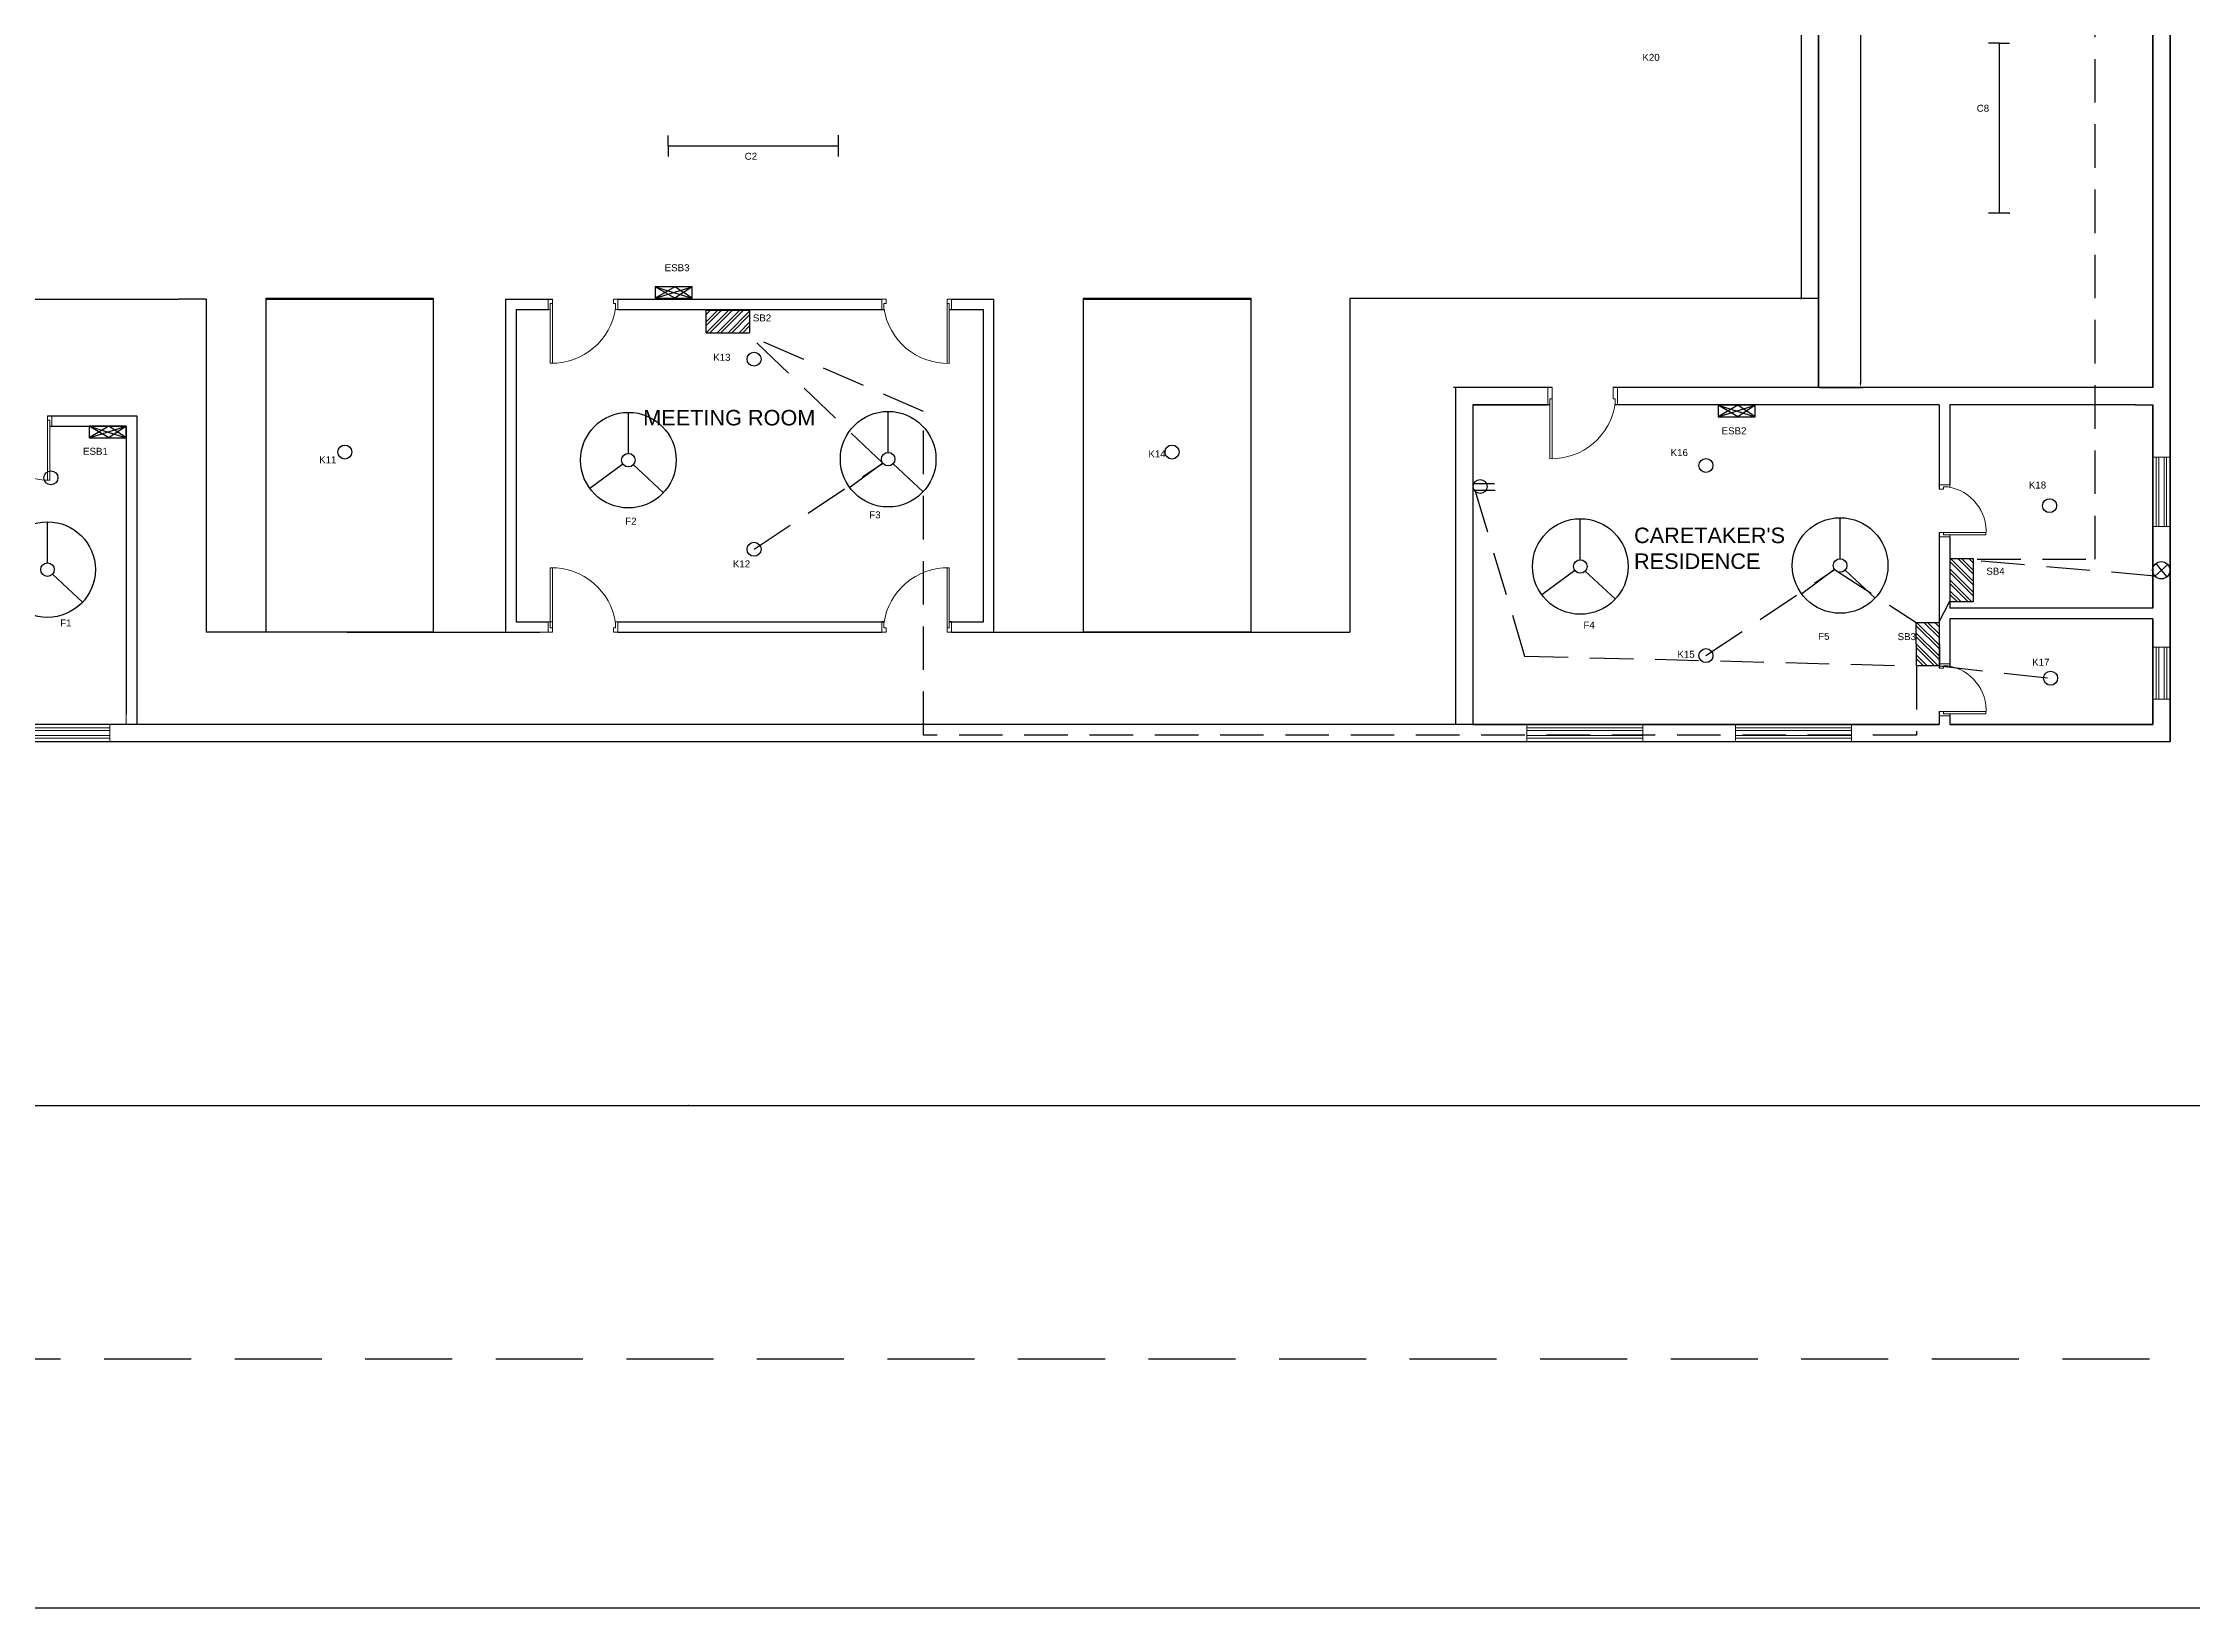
# Model space of a CAD drawing. Header units: millimetres. Extents: x 2433 to 8130, y 439 to 3000.
# Drawn here: x 5660 to 6895, y 439 to 1339 of the extents above; entities that cross this region are included whole.
import ezdxf

# ---------------------------------------------------------------- set-up
doc = ezdxf.new("R2010")
doc.units = ezdxf.units.MM
doc.header["$LTSCALE"] = 100
for name, pattern in [('ACAD_ISO02W100', [15, 12, -3]), ('DASHED', [0.75, 0.5, -0.25]), ('HIDDEN', [0.375, 0.25, -0.125])]:
    doc.linetypes.add(name, pattern=pattern)
for name, color, linetype in [('conduit', 7, 'HIDDEN'), ('fittinglabel', 7, 'Continuous'), ('fittings', 7, 'Continuous'), ('road', 7, 'ACAD_ISO02W100'), ('text', 7, 'Continuous')]:
    doc.layers.add(name, color=color, linetype=linetype)
doc.layers.add('doors', color=6, linetype='Continuous', lineweight=20)
doc.layers.add('windows', color=2, linetype='Continuous', lineweight=20)
doc.styles.get("Standard").update_dxf_attribs({"font": 'arial.ttf'})
doc.dimstyles.new('dim', dxfattribs={"dimtxt": 16, "dimasz": 2.5, "dimexe": 1.25, "dimexo": 0.625, "dimtad": 1, "dimlunit": 4, "dimtxsty": 'Standard', "dimcen": 2.5, "dimadec": 0, "dimazin": 0, "dimtfac": 1, "dimtmove": 0, "dimatfit": 3, "dimfxl": 1, "dimarcsym": 0})

# ---------------------------------------------------------------- blocks, each defined once
blk = doc.blocks.new('*D22')
at = {"layer": 'Defpoints', "color": 0, "transparency": 16777216}
for p in [(6679.6, 2120.6), (6679.6, 1140.5), (6703.7, 1140.5)]:
    blk.add_point(p, dxfattribs=at)
at = {"layer": 'text', "color": 0, "lineweight": -2, "transparency": 16777216}
for p, q in [((6680.2, 2120.6), (6704.9, 2120.6)), ((6703.7, 2118.1), (6703.7, 1143)), ((6680.2, 1140.5), (6704.9, 1140.5))]:
    blk.add_line(p, q, dxfattribs=at)
at = {"layer": 'text', "color": 0, "transparency": 16777216}
for points in [[(6703.3, 2118.1), (6704.1, 2118.1), (6703.7, 2120.6)], [(6703.3, 1143), (6704.1, 1143), (6703.7, 1140.5)]]:
    blk.add_solid(points, dxfattribs=at)
at = {"layer": 'text', "color": 0, "transparency": 16777216, "insert": (6694.9, 1630.6), "char_height": 16, "attachment_point": 5, "rotation": 90}
blk.add_mtext('81\'-8"', dxfattribs=at)

msp = doc.modelspace()

# ---------------------------------------------------------------- hatches: boundary and pattern name
at = {"layer": 'fittings'}
h = msp.add_hatch(dxfattribs=at)
h.set_pattern_fill('ANSI32', color=256, scale=0.468168, angle=0.143162)
h.set_pattern_definition([(45.14316, (4661.9006, 652.4357), (-3.161069, 3.145311), []), (45.14316, (4664.0027, 652.441), (-3.161069, 3.145311), [])])
h.paths.add_polyline_path([(6040.567, 1184.939), (6040.6, 1171.711), (6065.551, 1171.773), (6065.518, 1185.001)])
h = msp.add_hatch(dxfattribs=at)
h.set_pattern_fill('ANSI32', color=256, scale=0.468168, angle=-89.856838)
h.set_pattern_definition([(315.14316, (6235.913, 2420.931), (3.145311, 3.161069), []), (315.14316, (6235.918, 2418.829), (3.145311, 3.161069), [])])
h.paths.add_polyline_path([(6768.416, 1042.265), (6755.188, 1042.231), (6755.25, 1017.281), (6768.479, 1017.314)])
h = msp.add_hatch(dxfattribs=at)
h.set_pattern_fill('ANSI32', color=256, scale=0.468168, angle=-89.856838)
h.set_pattern_definition([(315.14316, (6216.511, 2384.118), (3.145311, 3.161069), []), (315.14316, (6216.516, 2382.0157), (3.145311, 3.161069), [])])
h.paths.add_polyline_path([(6749.014, 1005.451), (6735.786, 1005.418), (6735.849, 980.468), (6749.077, 980.501)])

# ---------------------------------------------------------------- linework, layer by layer
for p, q in [((6881.62, 936.749), (6881.62, 2312.617)), ((6871.62, 2106.74), (6871.62, 1146.74)), ((6871.62, 1140.499), (6871.62, 2098.749)), ((6669.62, 1914.74), (6669.62, 1191.334)), ((6679.62, 1140.499), (6679.62, 1906.749)), ((6679.62, 1906.749), (6679.62, 1140.499)), ((5604.355, 1191.334), (5737.485, 1191.334)), ((5753.285, 1191.334), (5737.485, 1191.334)), ((5753.285, 1191.334), (5753.285, 999.894)), ((5787.706, 1191.334), (5883.706, 1191.334)), ((5925.368, 1191.334), (5925.368, 999.894)), ((5925.368, 1191.334), (5952.253, 1191.334)), ((5989.773, 1191.334), (6141.434, 1191.311)), ((6181.454, 1191.288), (6205.839, 1191.334)), ((6205.839, 999.894), (6205.839, 1191.334)), ((6257.435, 1191.334), (6353.435, 1191.334)), ((6410.412, 1191.894), (6471.072, 1191.894)), ((6410.412, 1191.894), (6410.412, 999.894)), ((6471.072, 1191.894), (6679.62, 1191.894)), ((5931.368, 1185.334), (5949.753, 1185.334)), ((5931.368, 1185.334), (5931.368, 1005.894)), ((5989.773, 1185.334), (6142.833, 1185.334)), ((6180.204, 1185.334), (6199.839, 1185.334)), ((6199.839, 1005.894), (6199.839, 1185.334)), ((6481.072, 1130.499), (6524.097, 1130.499)), ((6748.978, 1130.499), (6748.978, 1082.136)), ((6754.978, 1130.499), (6754.978, 1084.636)), ((6861.62, 1130.499), (6871.62, 1130.499)), ((6748.978, 1057.116), (6748.978, 979.249)), ((6754.978, 1054.616), (6754.978, 1013.575)), ((6871.62, 1013.575), (6754.978, 1013.575)), ((5931.368, 1005.894), (5949.753, 1005.894)), ((5931.368, 1005.894), (5949.753, 1005.894)), ((5989.773, 1005.894), (6142.833, 1005.894)), ((6180.204, 1005.894), (6199.839, 1005.894)), ((6181.454, 1005.894), (6199.839, 1005.894)), ((6871.62, 1007.575), (6754.978, 1007.575)), ((6754.978, 1007.575), (6754.978, 980.323)), ((5834.412, 999.894), (5753.285, 999.894)), ((5834.412, 999.894), (5925.368, 999.894)), ((5925.368, 999.894), (5944.992, 999.894)), ((5989.773, 999.915), (6141.434, 999.917)), ((6181.454, 999.917), (6205.839, 999.894)), ((6205.839, 999.894), (6410.412, 999.894)), ((6481.072, 956.749), (6481.072, 946.749)), ((6748.978, 954.229), (6748.978, 946.749)), ((6754.978, 952.979), (6754.978, 946.749))]:
    msp.add_line(p, q)
at = {"color": 215, "true_color": 0xa953a0}
msp.add_line((6472.322, 1140.499), (6469.822, 1140.499), dxfattribs=at)
at = {"linetype": 'Continuous'}
msp.add_line((6030.614, 727.738), (6030.436, 727.738), dxfattribs=at)
for points in [[(6881.62, 2313.031), (6881.62, 936.749), (5184.527, 936.749), (5184.527, 2313.031)], [(6871.62, 2302.617), (6871.62, 1140.499)], [(6748.978, 946.749), (5194.527, 946.749), (5194.527, 1922.617)], [(6881.62, 1316.731), (6881.62, 936.749), (6381.62, 936.749)], [(6526.597, 1140.499), (6471.072, 1140.499), (6471.072, 946.749)], [(6871.62, 1140.499), (6561.617, 1140.499)], [(6525.347, 1130.499), (6481.072, 1130.499), (6481.072, 956.749)], [(6748.978, 1130.499), (6562.713, 1130.499)], [(6861.62, 1130.499), (6754.978, 1130.499)], [(6871.62, 1042.749), (6871.62, 1130.499)], [(6871.62, 1130.499), (6871.62, 1013.575)], [(6871.62, 1007.575), (6871.62, 946.749), (6754.978, 946.749)], [(6754.978, 946.749), (6871.62, 946.749), (6871.62, 1007.575)], [(6481.072, 946.749), (6748.978, 946.749)], [(6237.62, 936.749), (5737.62, 936.749)], [(5122.121, 648.374), (5122.121, 727.738), (6994.35, 727.738)], [(7018.756, 553.846), (7018.756, 438.972), (5118.755, 438.972), (5118.755, 553.846)]]:
    msp.add_lwpolyline(points)
for points in [[(5883.706, 1191.874), (5883.706, 999.874), (5787.706, 999.874), (5787.706, 1191.874)], [(6353.435, 1191.874), (6353.435, 999.874), (6257.435, 999.874), (6257.435, 1191.874)]]:
    msp.add_lwpolyline(points, close=True)
for points in [[(5662.229, 1124.186), (5713.426, 1124.186), (5713.426, 946.74), (5614.142, 946.74), (5614.142, 1124.186), (5624.709, 1124.186)], [(5663.479, 1118.186), (5707.426, 1118.186), (5707.426, 952.74)]]:
    msp.add_lwpolyline(points, dxfattribs=at)
at = {"layer": 'conduit'}
for p, q in [((6838.515, 1041.802), (6838.515, 1744.849)), ((6142.001, 1096.98), (6065.555, 1170.13)), ((6165.344, 1126.653), (6065.555, 1170.13)), ((6165.344, 940.724), (6165.344, 1126.653)), ((6068.069, 1047.501), (6142.001, 1096.98)), ((6482.185, 1081.454), (6510.792, 986.165)), ((6872.772, 1032.137), (6755.188, 1042.231)), ((6770.775, 1041.802), (6838.515, 1041.802)), ((6614.956, 986.388), (6688.889, 1035.867)), ((6688.889, 1035.867), (6735.786, 1005.418)), ((6748.805, 1005.39), (6755.086, 1017.731)), ((6510.792, 986.165), (6735.849, 980.468)), ((6735.849, 980.468), (6735.849, 940.724)), ((6748.976, 980.501), (6812.937, 973.391)), ((6735.849, 940.724), (6165.344, 940.724))]:
    msp.add_line(p, q, dxfattribs=at)
at = {"layer": 'doors'}
for p, q in [((5952.253, 1191.341), (5949.753, 1191.341)), ((5952.253, 1191.341), (5949.753, 1191.341)), ((5949.753, 1191.341), (5949.753, 1186.341)), ((5987.273, 1191.334), (5989.773, 1191.334)), ((6178.954, 1191.311), (6181.454, 1191.311)), ((6178.954, 1191.311), (6181.454, 1191.311)), ((6181.454, 1191.311), (6181.454, 1186.311)), ((6181.454, 1185.303), (6180.204, 1185.303)), ((6524.097, 1136.506), (6524.097, 1131.506)), ((5662.229, 1124.186), (5664.729, 1124.186)), ((5662.229, 1124.186), (5664.729, 1124.186)), ((5664.729, 1124.186), (5664.729, 1119.186)), ((5664.729, 1118.178), (5663.479, 1118.178)), ((6748.976, 1084.617), (6748.976, 1087.117)), ((6748.976, 1054.616), (6748.976, 1057.116)), ((6772.949, 1057.116), (6748.976, 1057.116)), ((6748.976, 1057.116), (6748.976, 1054.616)), ((6748.976, 1054.616), (6748.976, 1057.116)), ((6772.932, 1057.116), (6748.976, 1057.116)), ((6748.976, 1054.616), (6753.976, 1054.616)), ((6748.976, 1054.616), (6753.976, 1054.616)), ((6773.03, 1055.866), (6751.476, 1055.866)), ((6773.03, 1055.866), (6751.476, 1055.866)), ((5949.753, 999.915), (5949.753, 1004.915)), ((5951.003, 1005.894), (5952.253, 1005.894)), ((6181.454, 1005.925), (6180.204, 1005.925)), ((6181.454, 999.917), (6181.454, 1004.917)), ((5944.992, 999.894), (5949.753, 999.915)), ((5952.253, 999.915), (5949.753, 999.915)), ((5952.253, 999.915), (5949.753, 999.915)), ((6178.954, 999.917), (6181.454, 999.917)), ((6178.954, 999.917), (6181.454, 999.917)), ((6748.976, 981.73), (6748.976, 984.23)), ((6748.976, 951.729), (6748.976, 954.229)), ((6772.949, 954.229), (6748.976, 954.229)), ((6748.976, 954.229), (6748.976, 951.729)), ((6748.976, 951.729), (6748.976, 954.229)), ((6772.932, 954.229), (6748.976, 954.229)), ((6748.976, 951.729), (6753.976, 951.729)), ((6748.976, 951.729), (6753.976, 951.729)), ((6773.03, 952.979), (6751.476, 952.979)), ((6773.03, 952.979), (6751.476, 952.979))]:
    msp.add_line(p, q, dxfattribs=at)
at = {"layer": 'doors', "color": 215, "true_color": 0xa953a0}
for p, q in [((5952.253, 1191.341), (5949.753, 1191.341)), ((5949.753, 1185.334), (5949.753, 1191.341)), ((5951.003, 1162.627), (5951.003, 1188.841)), ((5951.003, 1188.841), (5952.253, 1188.841)), ((5951.003, 1154.395), (5951.003, 1188.841)), ((5951.003, 1188.841), (5952.253, 1188.841)), ((5952.253, 1162.59), (5952.253, 1191.341)), ((5952.253, 1154.417), (5952.253, 1191.341)), ((5987.273, 1188.841), (5987.273, 1191.341)), ((5987.273, 1191.341), (5989.773, 1191.341)), ((5988.523, 1188.841), (5987.273, 1188.841)), ((5988.523, 1186.341), (5988.523, 1188.841)), ((5989.773, 1185.334), (5989.773, 1191.341)), ((6141.434, 1185.303), (6141.434, 1191.311)), ((6143.934, 1191.311), (6141.434, 1191.311)), ((6142.684, 1186.311), (6142.684, 1188.811)), ((6142.684, 1188.811), (6143.934, 1188.811)), ((6143.934, 1188.811), (6143.934, 1191.311)), ((6178.954, 1162.559), (6178.954, 1191.311)), ((6178.954, 1154.386), (6178.954, 1191.311)), ((6178.954, 1191.311), (6181.454, 1191.311)), ((6180.204, 1188.811), (6178.954, 1188.811)), ((6180.204, 1188.811), (6178.954, 1188.811)), ((6180.204, 1162.596), (6180.204, 1188.811)), ((6180.204, 1154.364), (6180.204, 1188.811)), ((6181.454, 1185.303), (6181.454, 1191.311)), ((5949.753, 1185.341), (5951.003, 1185.341)), ((5989.773, 1185.336), (5988.369, 1185.334)), ((6141.434, 1185.305), (6142.838, 1185.303)), ((6181.454, 1185.31), (6180.204, 1185.31)), ((6524.097, 1130.499), (6524.097, 1140.499)), ((6526.597, 1099.582), (6526.597, 1140.499)), ((6526.597, 1107.755), (6526.597, 1136.506)), ((6561.617, 1134.006), (6561.617, 1140.499)), ((6564.117, 1130.499), (6564.105, 1140.499)), ((5662.229, 1095.435), (5662.229, 1124.186)), ((5662.229, 1087.262), (5662.229, 1124.186)), ((5662.229, 1124.186), (5664.729, 1124.186)), ((5664.729, 1118.178), (5664.729, 1124.186)), ((6524.097, 1130.505), (6525.347, 1130.505)), ((6525.347, 1107.792), (6525.347, 1134.006)), ((6525.347, 1134.006), (6526.597, 1134.006)), ((6525.347, 1099.56), (6525.347, 1134.006)), ((6525.347, 1134.006), (6526.597, 1134.006)), ((6562.867, 1134.006), (6561.617, 1134.006)), ((6564.117, 1130.501), (6562.713, 1130.499)), ((6562.867, 1131.506), (6562.867, 1134.006)), ((5663.479, 1121.686), (5662.229, 1121.686)), ((5663.479, 1121.686), (5662.229, 1121.686)), ((5663.479, 1095.471), (5663.479, 1121.686)), ((5663.479, 1087.24), (5663.479, 1121.686)), ((5664.729, 1118.185), (5663.479, 1118.185)), ((6755.053, 1084.636), (6748.976, 1084.636)), ((6748.976, 1082.136), (6748.976, 1084.636)), ((6751.476, 1082.136), (6748.976, 1082.136)), ((6751.476, 1082.136), (6748.976, 1082.136)), ((6753.976, 1083.386), (6751.476, 1083.386)), ((6753.976, 1083.386), (6751.476, 1083.386)), ((6751.476, 1083.386), (6751.476, 1082.136)), ((6755.053, 1084.636), (6755.053, 1083.195)), ((6775.853, 1057.116), (6748.976, 1057.116)), ((6748.976, 1057.116), (6748.976, 1054.616)), ((6754.988, 1054.616), (6748.976, 1054.616)), ((6751.476, 1055.866), (6751.476, 1057.116)), ((6751.476, 1055.866), (6751.476, 1057.116)), ((6751.476, 1055.866), (6751.476, 1057.116)), ((6775.787, 1055.866), (6751.476, 1055.866)), ((5951.003, 1036.861), (5951.003, 1002.415)), ((5951.003, 1028.629), (5951.003, 1002.415)), ((5952.253, 1036.839), (5952.253, 999.915)), ((5952.253, 1028.666), (5952.253, 999.915)), ((6178.954, 1036.841), (6178.954, 999.917)), ((6178.954, 1028.668), (6178.954, 999.917)), ((6180.204, 1036.863), (6180.204, 1002.417)), ((6180.204, 1028.632), (6180.204, 1002.417)), ((5949.753, 1005.894), (5949.753, 999.915)), ((5951.003, 1002.415), (5952.253, 1002.415)), ((5951.003, 1002.415), (5952.253, 1002.415)), ((5987.273, 1002.415), (5987.273, 999.915)), ((5988.523, 1002.415), (5987.273, 1002.415)), ((5989.777, 1005.896), (5988.374, 1005.894)), ((5988.523, 1004.915), (5988.523, 1002.415)), ((5989.773, 1005.894), (5989.773, 999.915)), ((6141.434, 1005.923), (6142.838, 1005.925)), ((6141.434, 1005.925), (6141.434, 999.917)), ((6142.684, 1004.917), (6142.684, 1002.417)), ((6142.684, 1002.417), (6143.934, 1002.417)), ((6143.934, 1002.417), (6143.934, 999.917)), ((6180.204, 1002.417), (6178.954, 1002.417)), ((6180.204, 1002.417), (6178.954, 1002.417)), ((6181.454, 1005.918), (6180.204, 1005.918)), ((6181.454, 1005.925), (6181.454, 999.917)), ((5952.253, 999.915), (5949.753, 999.915)), ((5987.273, 999.915), (5989.773, 999.915)), ((6143.934, 999.917), (6141.434, 999.917)), ((6178.954, 999.917), (6181.454, 999.917)), ((6755.053, 981.749), (6748.976, 981.749)), ((6748.976, 979.249), (6748.976, 981.749)), ((6751.476, 979.249), (6748.976, 979.249)), ((6751.476, 979.249), (6748.976, 979.249)), ((6753.976, 980.499), (6751.476, 980.499)), ((6753.976, 980.499), (6751.476, 980.499)), ((6751.476, 980.499), (6751.476, 979.249)), ((6755.053, 981.749), (6755.053, 980.308)), ((6775.853, 954.229), (6748.976, 954.229)), ((6748.976, 954.229), (6748.976, 951.729)), ((6754.988, 951.729), (6748.976, 951.729)), ((6751.476, 952.979), (6751.476, 954.229)), ((6751.476, 952.979), (6751.476, 954.229)), ((6751.476, 952.979), (6751.476, 954.229)), ((6775.787, 952.979), (6751.476, 952.979))]:
    msp.add_line(p, q, dxfattribs=at)
for points in [[(6754.988, 1055.866), (6754.988, 1054.616)], [(5951.003, 1005.894), (5949.753, 1005.894)], [(6754.988, 952.979), (6754.988, 951.729)]]:
    msp.add_lwpolyline(points, dxfattribs=at)
for centre, radius, start, end in [((5951.852, 1191.403), 37.018, 268.685022, 352.141096), ((6179.355, 1191.372), 37.018, 187.858904, 271.314978), ((6526.196, 1136.568), 37.018, 268.685022, 352.141096), ((5662.629, 1124.248), 37.018, 187.858904, 271.314978), ((6750.014, 1057.842), 25.849, 355.615091, 81.184415), ((5951.852, 999.853), 37.018, 7.858904, 91.314978), ((6179.355, 999.855), 37.018, 88.685022, 172.141096), ((6750.014, 954.955), 25.849, 355.615091, 81.184415)]:
    msp.add_arc(centre, radius, start, end, dxfattribs=at)
at = {"layer": 'fittings'}
for p, q in [((6783.366, 1338.367), (6777.29, 1338.367)), ((6783.366, 1338.367), (6777.29, 1338.367)), ((6783.366, 1338.367), (6783.366, 1240.689)), ((6783.366, 1338.367), (6789.324, 1338.367)), ((6783.366, 1338.367), (6783.366, 1240.689)), ((6783.366, 1338.367), (6789.324, 1338.367)), ((6018.691, 1279.443), (6018.691, 1285.401)), ((6116.369, 1285.46), (6116.369, 1279.443)), ((6116.369, 1285.46), (6116.369, 1273.367)), ((6018.691, 1279.443), (6116.369, 1279.443)), ((6018.691, 1279.443), (6018.691, 1273.367)), ((6789.383, 1240.689), (6777.29, 1240.689)), ((6789.383, 1240.689), (6783.366, 1240.689)), ((6789.383, 1240.277), (6789.383, 1240.689)), ((6022.488, 1191.874), (6011.21, 1198.413)), ((6011.21, 1198.413), (6032.517, 1191.874)), ((6022.488, 1198.413), (6011.21, 1191.874)), ((6011.21, 1191.874), (6032.517, 1198.413)), ((6032.517, 1198.413), (6022.488, 1191.874)), ((6032.517, 1191.874), (6022.488, 1198.413)), ((5995.888, 1102.648), (5995.888, 1126.218)), ((6145.136, 1103.206), (6145.136, 1126.777)), ((6633.271, 1123.728), (6621.993, 1130.268)), ((6621.993, 1130.268), (6643.299, 1123.728)), ((6633.271, 1130.268), (6621.993, 1123.728)), ((6621.993, 1123.728), (6643.299, 1130.268)), ((6643.299, 1130.268), (6633.271, 1123.728)), ((6643.299, 1123.728), (6633.271, 1130.268)), ((5697.398, 1111.647), (5686.12, 1118.186)), ((5686.12, 1118.186), (5707.426, 1111.647)), ((5697.398, 1118.186), (5686.12, 1111.647)), ((5686.12, 1111.647), (5707.426, 1118.186)), ((5707.426, 1118.186), (5697.398, 1111.647)), ((5707.426, 1111.647), (5697.398, 1118.186)), ((5992.753, 1096.421), (5973.818, 1082.384)), ((5998.746, 1096.088), (6016.011, 1080.042)), ((6142.001, 1096.98), (6123.066, 1082.943)), ((6147.995, 1096.647), (6165.26, 1080.601)), ((6481.909, 1085.283), (6493.375, 1085.283)), ((6482.185, 1081.454), (6493.782, 1081.454)), ((5662.179, 1039.737), (5662.179, 1063.308)), ((6542.776, 1041.535), (6542.776, 1065.105)), ((6692.024, 1042.093), (6692.024, 1065.664)), ((6880.269, 1038.755), (6872.772, 1032.137)), ((6873.325, 1039.291), (6876.521, 1035.446)), ((5665.038, 1033.178), (5682.303, 1017.132)), ((6539.64, 1035.308), (6520.706, 1021.271)), ((6545.634, 1034.975), (6562.899, 1018.929)), ((6688.889, 1035.867), (6669.954, 1021.83)), ((6694.883, 1035.534), (6712.148, 1019.488)), ((6876.521, 1035.446), (6879.716, 1031.601))]:
    msp.add_line(p, q, dxfattribs=at)
for points in [[(6032.517, 1198.413), (6011.21, 1198.413), (6011.21, 1191.874), (6032.517, 1191.874)], [(6040.567, 1184.939), (6065.518, 1185.001), (6065.551, 1171.773), (6040.6, 1171.711)], [(6643.299, 1130.268), (6621.993, 1130.268), (6621.993, 1123.728), (6643.299, 1123.728)], [(5707.426, 1118.186), (5686.12, 1118.186), (5686.12, 1111.647), (5707.426, 1111.647)], [(6768.416, 1042.265), (6768.479, 1017.314), (6755.25, 1017.281), (6755.188, 1042.231)], [(6749.014, 1005.451), (6749.077, 980.501), (6735.849, 980.468), (6735.786, 1005.418)]]:
    msp.add_lwpolyline(points, close=True, dxfattribs=at)
msp.add_lwpolyline([(6871.62, 1013.575), (6871.62, 1130.499)], dxfattribs=at)
for centre, radius in [((6068.069, 1156.798), 4.013), ((5995.888, 1098.745), 27.473), ((6145.136, 1099.304), 27.473), ((5832.989, 1103.408), 4.013), ((5995.888, 1098.745), 3.903), ((6145.136, 1099.304), 3.903), ((6308.206, 1103.408), 4.013), ((6614.956, 1095.685), 4.013), ((5664.134, 1088.612), 4.013), ((6485.215, 1083.597), 4), ((6812.373, 1072.579), 4.013), ((5662.179, 1035.835), 27.473), ((6542.776, 1037.632), 27.473), ((6692.024, 1038.191), 27.473), ((6068.069, 1047.501), 4.013), ((5662.179, 1035.835), 3.903), ((6542.776, 1037.632), 3.903), ((6692.024, 1038.191), 3.903), ((6876.521, 1035.446), 5), ((6614.956, 986.388), 4.013), ((6812.937, 973.391), 4.013)]:
    msp.add_circle(centre, radius, dxfattribs=at)
at = {"layer": 'road', "linetype": 'DASHED'}
msp.add_line((6869.709, 582.078), (5209.258, 582.078), dxfattribs=at)
at = {"layer": 'windows'}
for p, q in [((6871.62, 1100.555), (6881.62, 1100.555)), ((5707.426, 952.74), (5707.426, 946.74)), ((6881.65, 961.306), (6871.65, 961.306))]:
    msp.add_line(p, q, dxfattribs=at)
at = {"layer": 'windows', "color": 31, "true_color": 0xfecc66}
for p, q in [((6881.62, 1100.555), (6871.62, 1100.555)), ((6871.62, 1060.557), (6881.62, 1060.557)), ((6881.65, 991.306), (6871.65, 991.306)), ((6871.65, 961.306), (6881.65, 961.306)), ((5698.017, 946.885), (5698.017, 936.885)), ((6511.997, 946.885), (6511.997, 936.885)), ((6578.719, 946.885), (6578.719, 936.885)), ((6631.907, 946.885), (6631.907, 936.885)), ((6698.629, 946.885), (6698.629, 936.885))]:
    msp.add_line(p, q, dxfattribs=at)
for points in [[(6873.62, 1100.555), (6873.62, 1060.557)], [(6875.12, 1100.555), (6875.12, 1060.557)], [(6878.12, 1100.555), (6878.12, 1060.557)], [(6879.62, 1100.555), (6879.62, 1060.557)], [(6873.65, 991.306), (6873.65, 961.306)], [(6875.15, 991.306), (6875.15, 961.306)], [(6878.15, 991.306), (6878.15, 961.306)], [(6879.65, 991.306), (6879.65, 961.306)], [(5698.017, 944.885), (5631.295, 944.885)], [(5698.017, 943.385), (5631.295, 943.385)], [(5698.017, 940.385), (5631.295, 940.385)], [(5698.017, 938.885), (5631.295, 938.885)], [(6578.719, 944.885), (6511.997, 944.885)], [(6578.719, 943.385), (6511.997, 943.385)], [(6578.719, 940.385), (6511.997, 940.385)], [(6578.719, 938.885), (6511.997, 938.885)], [(6698.629, 944.885), (6631.907, 944.885)], [(6698.629, 943.385), (6631.907, 943.385)], [(6698.629, 940.385), (6631.907, 940.385)], [(6698.629, 938.885), (6631.907, 938.885)]]:
    msp.add_lwpolyline(points, dxfattribs=at)
at = {"layer": 'windows'}
msp.add_lwpolyline([(6871.62, 1060.557), (6881.62, 1060.557)], dxfattribs=at)

# ---------------------------------------------------------------- texts
at = {"layer": 'fittinglabel', "char_height": 4, "attachment_point": 1}
for s, width, insert in [('K20', 14.27721, (6578.437, 1332.28)), ('C8', 36.23524, (6770.493, 1302.992)), ('C2', 26.61743, (6062.69, 1275.398)), ('ESB3', 14.13306, (6016.739, 1211.344)), ('SB2', 13.24094, (6067.378, 1182.501)), ('K13', 19.48732, (6044.613, 1159.855)), ('ESB2', 37.57569, (6623.945, 1117.576)), ('ESB1', 17.8783, (5682.577, 1105.833)), ('K11', 14.73431, (5818.221, 1100.955)), ('K14', 7.12951, (6294.621, 1104.292)), ('K16', 11.4035, (6594.662, 1105.075)), ('K18', 8.50952, (6800.46, 1086.441)), ('F2', 10.81729, (5994.086, 1065.698)), ('F3', 18.02881, (6134.26, 1069.301)), ('K12', 19.48731, (6055.916, 1041.122)), ('SB4', 12.16345, (6776.025, 1036.917)), ('F1', 13.52159, (5669.423, 1007.16)), ('F4', 15.86117, (6544.564, 1005.956)), ('K15', 11.00638, (6598.54, 989.162)), ('F5', 25.95464, (6679.384, 999.473)), ('SB3', 11.00502, (6725.054, 999.3)), ('K17', 11.40816, (6802.354, 984.579))]:
    msp.add_mtext_dynamic_manual_height_columns(s, width=width, gutter_width=20, heights=[0], dxfattribs=dict(at, insert=insert))
at = {"layer": 'text', "char_height": 8.9102, "attachment_point": 1}
for s, width, insert in [('MEETING ROOM', 114.60385, (6004.415, 1127.611)), ("CARETAKER'S RESIDENCE", 149.75244, (6573.635, 1059.963))]:
    msp.add_mtext_dynamic_manual_height_columns(s, width=width, gutter_width=12.5, heights=[0], dxfattribs=dict(at, insert=insert))

# ---------------------------------------------------------------- dimensions: what is measured, and where the dimension line sits
at = {"layer": 'text'}
dim = msp.add_linear_dim(base=(6703.689, 1140.499), p1=(6679.62, 2120.617), p2=(6679.62, 1140.499), angle=90, dimstyle='dim', dxfattribs=at)
dim.commit()
dim.dimension.update_dxf_attribs({"geometry": '*D22', "text_midpoint": (6694.894, 1630.558)})

doc.saveas('drawing.dxf')
